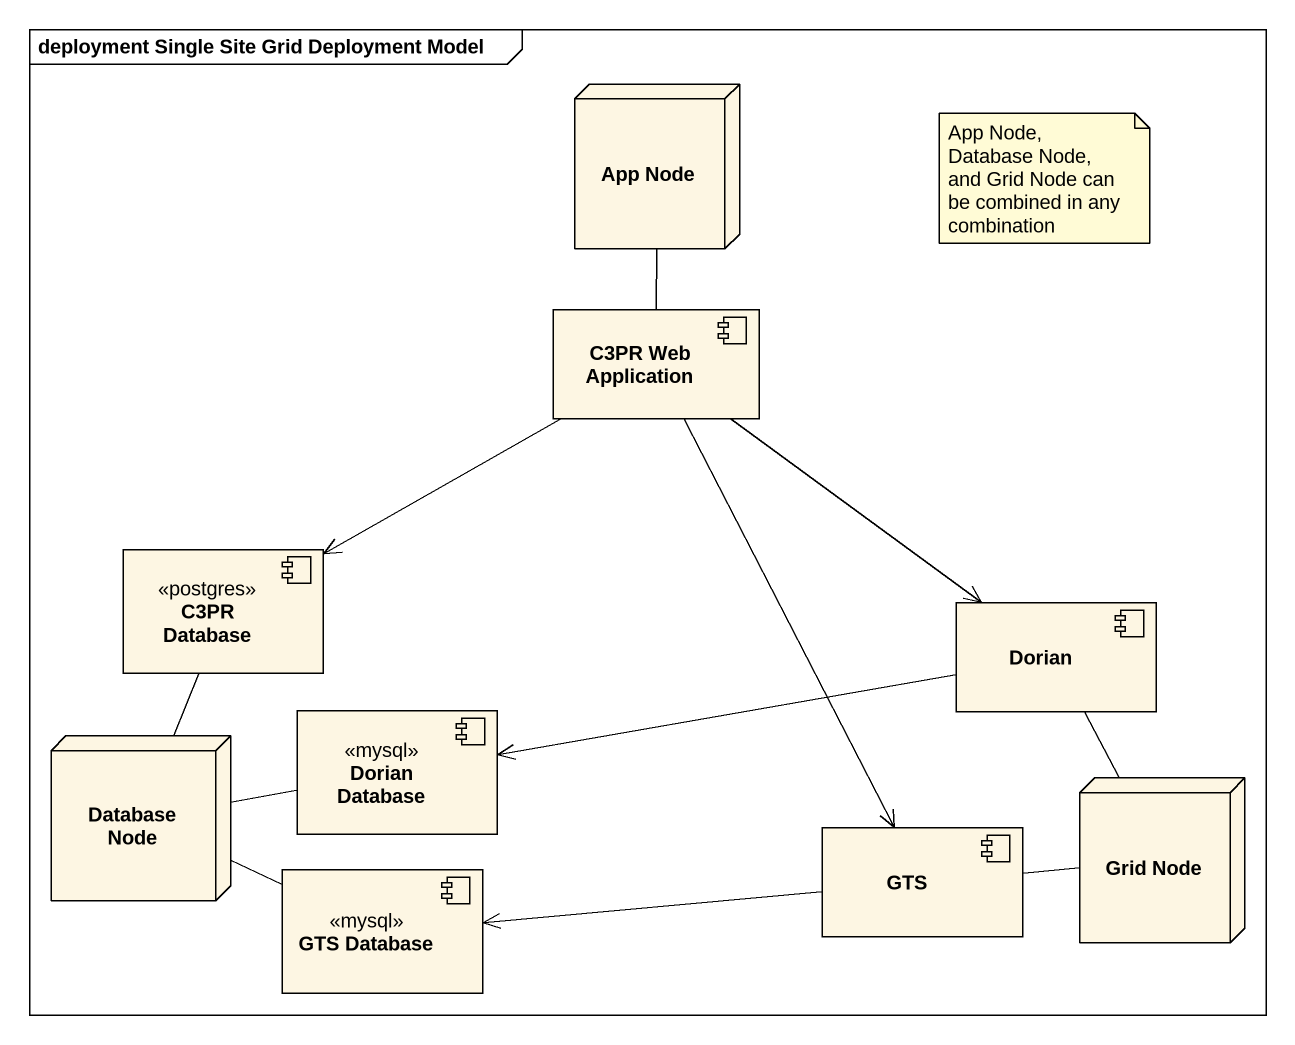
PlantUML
@startuml
mainframe deployment Single Site Grid Deployment Model
node "App Node" as App_Node
component "C3PR Web Application" as C3PR_Web_Application
component "C3PR Database" as C3PR_Database <<postgres>>
component Dorian
node "Database Node" as Database_Node
component "Dorian Database" as Dorian_Database <<mysql>>
node "Grid Node" as Grid_Node
component "GTS Database" as GTS_Database <<mysql>>
component GTS
App_Node -- C3PR_Web_Application
C3PR_Web_Application -left-> C3PR_Database
C3PR_Web_Application --> Dorian
C3PR_Web_Application --> GTS
Dorian -left-> Dorian_Database
Dorian -- Grid_Node
Database_Node -up- C3PR_Database
Database_Node -right- GTS_Database
Dorian_Database -left- Database_Node
GTS -right- Grid_Node
GTS -left-> GTS_Database
note as N1
  App Node, Database Node, and Grid Node can be combined in any combination
end note
@enduml
